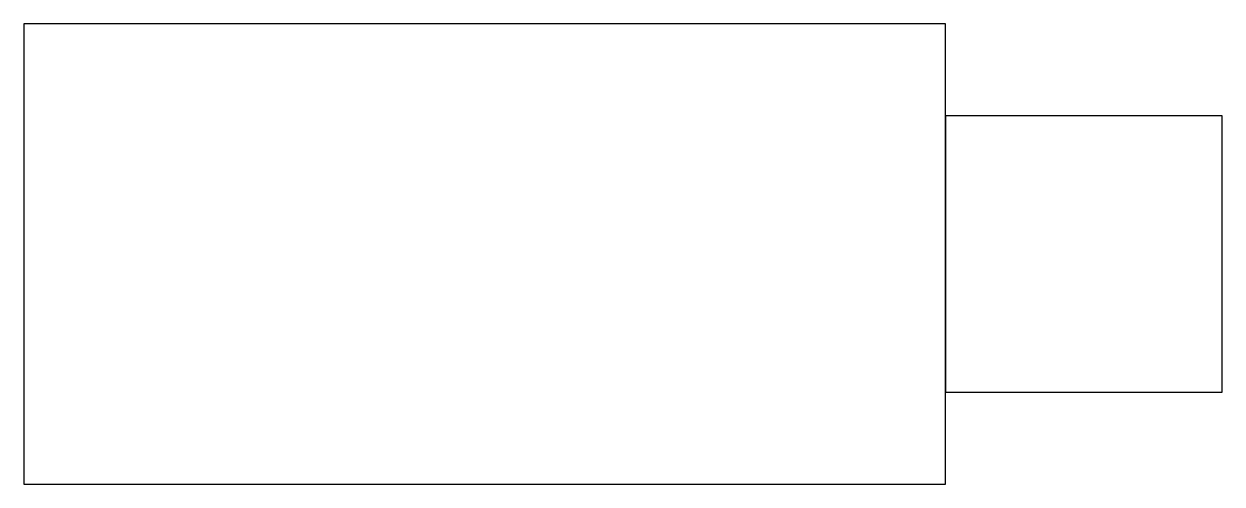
# Model space of a CAD drawing. Header units: millimetres. Extents: x -2916.036 to -2915.906, y 3751.656 to 3751.706.
import ezdxf

# ---------------------------------------------------------------- set-up
doc = ezdxf.new("R2010")
doc.units = ezdxf.units.MM
doc.layers.add('Ele_conduletes', color=2, linetype='Continuous')

msp = doc.modelspace()

# ---------------------------------------------------------------- linework, layer by layer
at = {"layer": 'Ele_conduletes'}
for points in [[(-2916.03618, 3751.65647), (-2915.93618, 3751.65647), (-2915.93618, 3751.70647), (-2916.03618, 3751.70647)], [(-2915.93618, 3751.66647), (-2915.90618, 3751.66647), (-2915.90618, 3751.69647), (-2915.93618, 3751.69647)]]:
    msp.add_lwpolyline(points, close=True, dxfattribs=at)

doc.saveas('drawing.dxf')
